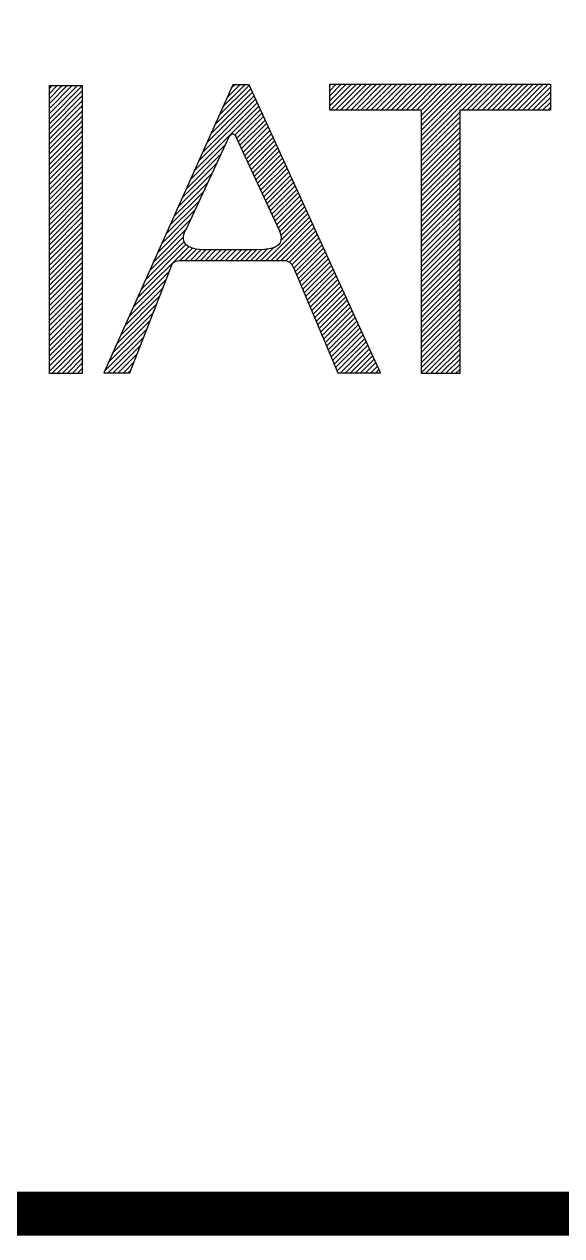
# Model space of a CAD drawing. Header units: millimetres. Extents: x 0 to 841, y 0 to 594.
# Drawn here: x 417.71 to 422.58, y 15.16 to 26.14 of the extents above; entities that cross this region are included whole.
import ezdxf

# ---------------------------------------------------------------- set-up
doc = ezdxf.new("R2010")
doc.units = ezdxf.units.MM
doc.header["$LTSCALE"] = 0.2
doc.layers.add('A1_図面枠', color=7, linetype='Continuous')
doc.layers.add('PTM', color=3, linetype='Continuous')

# ---------------------------------------------------------------- blocks, each defined once
blk = doc.blocks.new('block森村-2')
at = {"color": 0, "linetype": 'Continuous'}
for p, q in [((9797.4, 1006.7), (9825.1, 1034.4)), ((9797.4, 1011.7), (9820.1, 1034.4)), ((9797.4, 1016.7), (9815.1, 1034.4)), ((9797.4, 1021.7), (9810.2, 1034.4)), ((9797.4, 1026.6), (9805.2, 1034.4)), ((9797.4, 1031.6), (9800.2, 1034.4)), ((9797.4, 1034.4), (9829.9, 1034.4)), ((9797.4, 749.9), (9797.4, 1034.4)), ((9797.4, 1001.7), (9829.9, 1034.2)), ((9829.9, 1034.4), (9829.9, 749.9)), ((9961, 995.7), (9996.5, 1031.2)), ((9965, 1004.7), (9995, 1034.7)), ((9969.1, 1013.8), (9990.6, 1035.3)), ((9973.1, 1022.8), (9985.6, 1035.3)), ((9977.2, 1031.8), (9980.7, 1035.3)), ((10074.5, 1014.4), (10095.8, 1035.7)), ((10074.5, 1019.4), (10090.8, 1035.7)), ((10074.5, 1024.4), (10085.8, 1035.7)), ((10074.5, 1029.4), (10080.8, 1035.7)), ((10074.5, 1034.4), (10075.8, 1035.7)), ((10074.5, 1010.2), (10074.5, 1035.7)), ((10074.5, 1035.7), (10292.4, 1035.7)), ((10075.2, 1010.2), (10100.8, 1035.7)), ((10080.2, 1010.2), (10105.7, 1035.7)), ((10085.2, 1010.2), (10110.7, 1035.7)), ((10090.2, 1010.2), (10115.7, 1035.7)), ((10095.2, 1010.2), (10120.7, 1035.7)), ((10100.2, 1010.2), (10125.7, 1035.7)), ((10105.2, 1010.2), (10130.7, 1035.7)), ((10110.2, 1010.2), (10135.7, 1035.7)), ((10115.1, 1010.2), (10140.7, 1035.7)), ((10120.1, 1010.2), (10145.7, 1035.7)), ((10125.1, 1010.2), (10150.6, 1035.7)), ((10130.1, 1010.2), (10155.6, 1035.7)), ((10135.1, 1010.2), (10160.6, 1035.7)), ((10140.1, 1010.2), (10165.6, 1035.7)), ((10145.1, 1010.2), (10170.6, 1035.7)), ((10150.1, 1010.2), (10175.6, 1035.7)), ((10155.1, 1010.2), (10180.6, 1035.7)), ((10160.1, 1010.2), (10185.6, 1035.7)), ((10165, 1010.2), (10190.6, 1035.7)), ((10165.1, 975.3), (10225.5, 1035.7)), ((10165.1, 980.3), (10220.5, 1035.7)), ((10165.1, 985.2), (10215.5, 1035.7)), ((10165.1, 990.2), (10210.5, 1035.7)), ((10165.1, 995.2), (10205.5, 1035.7)), ((10165.1, 1000.2), (10200.5, 1035.7)), ((10165.1, 1005.2), (10195.5, 1035.7)), ((10205, 1010.2), (10230.5, 1035.7)), ((10209.9, 1010.2), (10235.5, 1035.7)), ((10214.9, 1010.2), (10240.4, 1035.7)), ((10219.9, 1010.2), (10245.4, 1035.7)), ((10224.9, 1010.2), (10250.4, 1035.7)), ((10229.9, 1010.2), (10255.4, 1035.7)), ((10234.9, 1010.2), (10260.4, 1035.7)), ((10239.9, 1010.2), (10265.4, 1035.7)), ((10244.9, 1010.2), (10270.4, 1035.7)), ((10249.9, 1010.2), (10275.4, 1035.7)), ((10254.8, 1010.2), (10280.4, 1035.7)), ((10259.8, 1010.2), (10285.3, 1035.7)), ((10264.8, 1010.2), (10290.3, 1035.7)), ((10269.8, 1010.2), (10292.4, 1032.8)), ((10292.4, 1035.7), (10292.4, 1010.2)), ((9797.4, 996.7), (9829.9, 1029.2)), ((9797.4, 991.7), (9829.9, 1024.2)), ((9797.4, 986.7), (9829.9, 1019.2)), ((9948.9, 968.6), (10001.2, 1020.9)), ((9952.9, 977.7), (9999.7, 1024.4)), ((9957, 986.7), (9998.1, 1027.8)), ((10274.8, 1010.2), (10292.4, 1027.8)), ((10279.8, 1010.2), (10292.4, 1022.8)), ((9797.4, 981.7), (9829.9, 1014.3)), ((9797.4, 976.7), (9829.9, 1009.3)), ((9940.8, 950.6), (10004.3, 1014.1)), ((9944.9, 959.6), (10002.8, 1017.5)), ((9980.7, 985.5), (10005.9, 1010.7)), ((9982.5, 982.3), (10007.5, 1007.2)), ((10165.1, 1010.2), (10074.5, 1010.2)), ((10165.1, 749.6), (10165.1, 1010.2)), ((10165.1, 970.3), (10202.9, 1008.1)), ((10292.4, 1010.2), (10202.9, 1010.2)), ((10202.9, 1010.2), (10202.9, 749.6)), ((10284.8, 1010.2), (10292.4, 1017.8)), ((10289.8, 1010.2), (10292.4, 1012.8)), ((9797.4, 971.8), (9829.9, 1004.3)), ((9797.4, 966.8), (9829.9, 999.3)), ((9984.1, 978.9), (10009, 1003.8)), ((9985.7, 975.5), (10010.6, 1000.4)), ((9987.3, 972.1), (10012.1, 997)), ((10165.1, 965.3), (10202.9, 1003.1)), ((10165.1, 960.3), (10202.9, 998.1)), ((9797.4, 961.8), (9829.9, 994.3)), ((9797.4, 956.8), (9829.9, 989.3)), ((9797.4, 951.8), (9829.9, 984.3)), ((9932.5, 892.1), (9974.4, 982.5)), ((9974.4, 982.7), (9974.7, 983.2)), ((9974.4, 982.5), (9974.4, 982.7)), ((9974.7, 983.2), (9975.1, 983.9)), ((9975.1, 983.9), (9975.6, 984.7)), ((9975.6, 984.7), (9976.2, 985.4)), ((9976.2, 985.4), (9977, 986.1)), ((9977, 986.1), (9977.8, 986.6)), ((9977.8, 986.6), (9978.6, 986.8)), ((9978.6, 986.8), (9979.6, 986.5)), ((9979.6, 986.5), (9980.5, 985.8)), ((9980.5, 985.8), (9981.5, 984.5)), ((9981.5, 984.5), (9982.4, 982.5)), ((9982.4, 982.5), (10024.1, 892.1)), ((9988.8, 968.6), (10013.7, 993.5)), ((9990.4, 965.2), (10015.3, 990.1)), ((9992, 961.8), (10016.8, 986.7)), ((9993.5, 958.4), (10018.4, 983.2)), ((10165.1, 955.3), (10202.9, 993.1)), ((10165.1, 950.3), (10202.9, 988.1)), ((10165.1, 945.3), (10202.9, 983.1)), ((9797.4, 946.8), (9829.9, 979.3)), ((9797.4, 941.8), (9829.9, 974.3)), ((9936.8, 941.6), (9971.4, 976.2)), ((9995.1, 955), (10020, 979.8)), ((9996.7, 951.6), (10021.5, 976.4)), ((9998.3, 948.2), (10023.1, 973)), ((10165.1, 940.3), (10202.9, 978.2)), ((10165.1, 935.4), (10202.9, 973.2)), ((9797.4, 936.8), (9829.9, 969.3)), ((9797.4, 931.8), (9829.9, 964.4)), ((9797.4, 926.9), (9829.9, 959.4)), ((9932.8, 932.5), (9967.1, 966.9)), ((9999.8, 944.7), (10024.6, 969.5)), ((10001.4, 941.3), (10026.2, 966.1)), ((10003, 937.9), (10027.8, 962.7)), ((10004.6, 934.5), (10029.3, 959.3)), ((10165.1, 930.4), (10202.9, 968.2)), ((10165.1, 925.4), (10202.9, 963.2)), ((9797.4, 921.9), (9829.9, 954.4)), ((9797.4, 916.9), (9829.9, 949.4)), ((9924.7, 914.5), (9958.5, 948.3)), ((9928.7, 923.5), (9962.8, 957.6)), ((10006.1, 931.1), (10030.9, 955.8)), ((10007.7, 927.7), (10032.4, 952.4)), ((10009.3, 924.3), (10034, 949)), ((10165.1, 920.4), (10202.9, 958.2)), ((10165.1, 915.4), (10202.9, 953.2)), ((10165.1, 910.4), (10202.9, 948.2)), ((9797.4, 911.9), (9829.9, 944.4)), ((9797.4, 906.9), (9829.9, 939.4)), ((9920.6, 905.4), (9954.2, 939)), ((10010.9, 920.8), (10035.6, 945.5)), ((10012.4, 917.4), (10037.1, 942.1)), ((10014, 914), (10038.7, 938.7)), ((10015.6, 910.6), (10040.3, 935.3)), ((10165.1, 905.4), (10202.9, 943.2)), ((10165.1, 900.4), (10202.9, 938.2)), ((9797.4, 901.9), (9829.9, 934.4)), ((9797.4, 896.9), (9829.9, 929.4)), ((9797.4, 891.9), (9829.9, 924.4)), ((9916.6, 896.4), (9949.9, 929.7)), ((10017.2, 907.2), (10041.8, 931.8)), ((10018.7, 903.8), (10043.4, 928.4)), ((10020.3, 900.3), (10044.9, 925)), ((10165.1, 895.4), (10202.9, 933.3)), ((10165.1, 890.5), (10202.9, 928.3)), ((10165.1, 885.5), (10202.9, 923.3)), ((9797.4, 886.9), (9829.9, 919.5)), ((9797.4, 882), (9829.9, 914.5)), ((9908.5, 878.4), (9941.3, 911.2)), ((9912.6, 887.4), (9945.6, 920.4)), ((10021.9, 896.9), (10046.5, 921.6)), ((10023.5, 893.5), (10048.1, 918.1)), ((10025.1, 890.1), (10049.6, 914.7)), ((10026.2, 886.3), (10051.2, 911.3)), ((10165.1, 880.5), (10202.9, 918.3)), ((10165.1, 875.5), (10202.9, 913.3)), ((9797.4, 877), (9829.9, 909.5)), ((9797.4, 872), (9829.9, 904.5)), ((9797.4, 867), (9829.9, 899.5)), ((9904.5, 869.3), (9937, 901.9)), ((10011.5, 861.6), (10054.3, 904.4)), ((10016.5, 861.6), (10055.9, 901)), ((10026.1, 881.1), (10052.8, 907.8)), ((10165.1, 870.5), (10202.9, 908.3)), ((10165.1, 865.5), (10202.9, 903.3)), ((9797.4, 862), (9829.9, 894.5)), ((9797.4, 857), (9829.9, 889.5)), ((9900.5, 860.3), (9932.7, 892.6)), ((9930, 884.9), (9930.4, 887.1)), ((9930.4, 887.1), (9931, 889.1)), ((9931, 889.1), (9931.7, 890.7)), ((9931.7, 890.7), (9932.3, 891.7)), ((9932.3, 891.7), (9932.5, 892.1)), ((10021.5, 861.6), (10057.4, 897.6)), ((10024.1, 892.1), (10024.4, 891.7)), ((10024.4, 891.7), (10024.9, 890.5)), ((10024.9, 890.5), (10025.6, 888.8)), ((10025.6, 888.8), (10026.2, 886.6)), ((10026.2, 886.6), (10026.5, 884.2)), ((10026.5, 861.6), (10059, 894.1)), ((10031.2, 861.3), (10060.6, 890.7)), ((10034.6, 859.8), (10062.1, 887.3)), ((10165.1, 860.5), (10202.9, 898.3)), ((10165.1, 855.5), (10202.9, 893.3)), ((10165.1, 850.5), (10202.9, 888.4)), ((9797.4, 852), (9829.9, 884.5)), ((9797.4, 847), (9829.9, 879.5)), ((9797.4, 842), (9829.9, 874.6)), ((9884.3, 824.2), (9935.2, 875.1)), ((9888.3, 833.2), (9932.4, 877.3)), ((9892.4, 842.3), (9930.5, 880.3)), ((9896.4, 851.3), (9930, 884.8)), ((9929.9, 882.5), (9930, 884.9)), ((9930.5, 880), (9929.9, 882.5)), ((9931.9, 877.7), (9930.5, 880)), ((9934.2, 875.6), (9931.9, 877.7)), ((9937.7, 873.9), (9934.2, 875.6)), ((10020.4, 874.7), (10016.1, 873.2)), ((10023.4, 876.7), (10020.4, 874.7)), ((10025.3, 879.1), (10023.4, 876.7)), ((10026.2, 881.6), (10025.3, 879.1)), ((10026.5, 884.2), (10026.2, 881.6)), ((10037.1, 857.2), (10063.7, 883.9)), ((10038.8, 854), (10065.2, 880.4)), ((10040.2, 850.4), (10066.8, 877)), ((10165.1, 845.6), (10202.9, 883.4)), ((10165.1, 840.6), (10202.9, 878.4)), ((9797.4, 837.1), (9829.9, 869.6)), ((9797.4, 832.1), (9829.9, 864.6)), ((9926.7, 861.6), (9938.7, 873.6)), ((9931.7, 861.6), (9942.7, 872.6)), ((9936.7, 861.6), (9947.2, 872.1)), ((9942.5, 872.6), (9937.7, 873.9)), ((9941.7, 861.6), (9952, 872)), ((9948.9, 872), (9942.5, 872.6)), ((9946.7, 861.6), (9957, 872)), ((10002.5, 872.1), (9948.9, 872)), ((9951.7, 861.6), (9962, 872)), ((9956.7, 861.6), (9967, 872)), ((9961.6, 861.6), (9972, 872)), ((9966.6, 861.6), (9977.1, 872.1)), ((9971.6, 861.6), (9982.1, 872.1)), ((9976.6, 861.6), (9987.1, 872.1)), ((9981.6, 861.6), (9992.1, 872.1)), ((9986.6, 861.6), (9997.1, 872.1)), ((9991.6, 861.6), (10002.1, 872.1)), ((9996.6, 861.6), (10007.1, 872.2)), ((10001.5, 861.6), (10012.5, 872.6)), ((10010.1, 872.3), (10002.5, 872.1)), ((10006.5, 861.6), (10019.2, 874.2)), ((10016.1, 873.2), (10010.1, 872.3)), ((10041.7, 846.9), (10068.4, 873.6)), ((10043.2, 843.4), (10069.9, 870.1)), ((10044.7, 839.9), (10071.5, 866.7)), ((10046.2, 836.4), (10073.1, 863.3)), ((10165.1, 835.6), (10202.9, 873.4)), ((10165.1, 830.6), (10202.9, 868.4)), ((10165.1, 825.6), (10202.9, 863.4)), ((9797.4, 827.1), (9829.9, 859.6)), ((9797.4, 822.1), (9829.9, 854.6)), ((9880.3, 815.2), (9916, 851)), ((10047.6, 832.9), (10074.6, 859.9)), ((10049.1, 829.4), (10076.2, 856.4)), ((10050.6, 825.9), (10077.7, 853)), ((10165.1, 820.6), (10202.9, 858.4)), ((10165.1, 815.6), (10202.9, 853.4)), ((9797.4, 817.1), (9829.9, 849.6)), ((9797.4, 812.1), (9829.9, 844.6)), ((9797.4, 807.1), (9829.9, 839.6)), ((9876.2, 806.2), (9912.9, 842.8)), ((10052.1, 822.3), (10079.3, 849.6)), ((10053.5, 818.8), (10080.9, 846.2)), ((10055, 815.3), (10082.4, 842.7)), ((10056.5, 811.8), (10084, 839.3)), ((10165.1, 810.6), (10202.9, 848.4)), ((10165.1, 805.6), (10202.9, 843.5)), ((9797.4, 802.1), (9829.9, 834.6)), ((9797.4, 797.1), (9829.9, 829.7)), ((9872.2, 797.1), (9909.7, 834.6)), ((10058, 808.3), (10085.5, 835.9)), ((10059.5, 804.8), (10087.1, 832.4)), ((10060.9, 801.3), (10088.7, 829)), ((10165.1, 800.7), (10202.9, 838.5)), ((10165.1, 795.7), (10202.9, 833.5)), ((10165.1, 790.7), (10202.9, 828.5)), ((9797.4, 792.2), (9829.9, 824.7)), ((9797.4, 787.2), (9829.9, 819.7)), ((9797.4, 782.2), (9829.9, 814.7)), ((9864.1, 779.1), (9903.4, 818.3)), ((9868.2, 788.1), (9906.5, 826.5)), ((10062.4, 797.8), (10090.2, 825.6)), ((10063.9, 794.3), (10091.8, 822.2)), ((10065.4, 790.7), (10093.4, 818.7)), ((10066.8, 787.2), (10094.9, 815.3)), ((10165.1, 785.7), (10202.9, 823.5)), ((10165.1, 780.7), (10202.9, 818.5)), ((9797.4, 777.2), (9829.9, 809.7)), ((9797.4, 772.2), (9829.9, 804.7)), ((9860.1, 770.1), (9900.2, 810.2)), ((10068.3, 783.7), (10096.5, 811.9)), ((10069.8, 780.2), (10098, 808.5)), ((10071.3, 776.7), (10099.6, 805)), ((10165.1, 775.7), (10202.9, 813.5)), ((10165.1, 770.7), (10202.9, 808.5)), ((10165.1, 765.7), (10202.9, 803.5)), ((9797.4, 767.2), (9829.9, 799.7)), ((9797.4, 762.2), (9829.9, 794.7)), ((9852, 752), (9893.9, 793.9)), ((9856, 761), (9897, 802)), ((10072.8, 773.2), (10101.2, 801.6)), ((10074.2, 769.7), (10102.7, 798.2)), ((10075.7, 766.2), (10104.3, 794.7)), ((10077.2, 762.6), (10105.8, 791.3)), ((10165.1, 760.7), (10202.9, 798.6)), ((10165.1, 755.8), (10202.9, 793.6)), ((9797.4, 757.2), (9829.9, 789.7)), ((9797.4, 752.2), (9829.9, 784.8)), ((9800, 749.9), (9829.9, 779.8)), ((9855.5, 750.5), (9890.7, 785.7)), ((10078.7, 759.1), (10107.4, 787.9)), ((10080.1, 755.6), (10109, 784.5)), ((10081.6, 752.1), (10110.5, 781)), ((10165.1, 750.8), (10202.9, 788.6)), ((10168.9, 749.6), (10202.9, 783.6)), ((9805, 749.9), (9829.9, 774.8)), ((9810, 749.9), (9829.9, 769.8)), ((9860.5, 750.5), (9887.5, 777.5)), ((9865.5, 750.5), (9884.4, 769.4)), ((10085, 750.5), (10112.1, 777.6)), ((10090, 750.5), (10113.7, 774.2)), ((10095, 750.5), (10115.2, 770.7)), ((10099.9, 750.5), (10116.8, 767.3)), ((10173.9, 749.6), (10202.9, 778.6)), ((10178.9, 749.6), (10202.9, 773.6)), ((10183.9, 749.6), (10202.9, 768.6)), ((9815, 749.9), (9829.9, 764.8)), ((9820, 749.9), (9829.9, 759.8)), ((9825, 749.9), (9829.9, 754.8)), ((9870.5, 750.5), (9881.2, 761.2)), ((10104.9, 750.5), (10118.3, 763.9)), ((10109.9, 750.5), (10119.9, 760.5)), ((10114.9, 750.5), (10121.5, 757)), ((10188.9, 749.6), (10202.9, 763.6)), ((10193.8, 749.6), (10202.9, 758.6)), ((9829.9, 749.9), (9797.4, 749.9)), ((9875.4, 750.5), (9878, 753.1)), ((10119.9, 750.5), (10123, 753.6)), ((10202.9, 749.6), (10165.1, 749.6)), ((10198.8, 749.6), (10202.9, 753.6))]:
    blk.add_line(p, q, dxfattribs=at)
blk.add_lwpolyline([(10034.7, 859.8), (10035.7, 858.9), (10036.5, 858.1), (10037.1, 857.2), (10037.7, 856.3), (10038.1, 855.6), (10038.4, 855), (10038.5, 854.6), (10038.6, 854.5), (10082.3, 750.5), (10124.5, 750.5), (9994.7, 1035.3), (9978.7, 1035.3), (9851.3, 750.5), (9877, 750.5), (9918.3, 856.9), (9918.4, 856.9), (9918.4, 857.2), (9918.6, 857.6), (9918.9, 858.1), (9919.3, 858.7), (9919.8, 859.3), (9920.5, 859.8), (9921.5, 860.4), (9922.6, 860.9), (9924, 861.3), (9925.7, 861.5), (9927.6, 861.6), (10028.9, 861.6), (10030.6, 861.5), (10032.2, 861.1), (10033.5, 860.5)], close=True, dxfattribs=at)

msp = doc.modelspace()

# ---------------------------------------------------------------- linework, layer by layer
at = {"layer": 'A1_図面枠', "linetype": 'ByBlock', "lineweight": -2, "const_width": 0.4}
msp.add_lwpolyline([(24.74, 578.862), (816.26, 578.862), (816.26, 15.362), (24.74, 15.362)], close=True, dxfattribs=at)

# ---------------------------------------------------------------- block references
at = {"layer": 'PTM', "linetype": 'ByBlock', "lineweight": -2, "xscale": 0.009166666250000002, "yscale": 0.009166666250000002, "zscale": 0.009166666250000002}
msp.add_blockref('block森村-2', (328.132, 16.105), dxfattribs=at)

doc.saveas('drawing.dxf')
